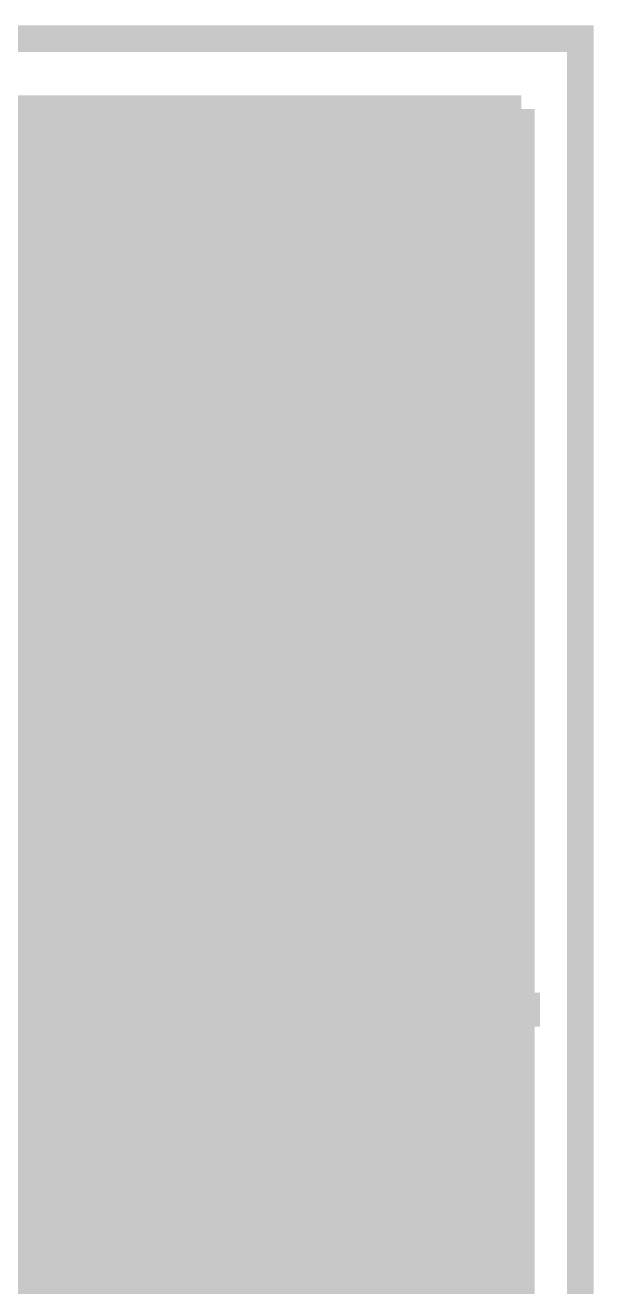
# Model space of a CAD drawing. Extents: x -7 to 100, y -42 to 30.
# Drawn here: x 94.75 to 100.13, y 18.21 to 30.13 of the extents above; entities that cross this region are included whole.
import ezdxf

# ---------------------------------------------------------------- set-up
doc = ezdxf.new("R2010")
doc.units = 0
doc.header["$MEASUREMENT"] = 0
doc.layers.get('0').update_dxf_attribs({"linetype": 'CONTINUOUS'})
for name, color, linetype in [('22-315-0_BOT', 7, 'CONTINUOUS'), ('22-315-0_DRD', 7, 'CONTINUOUS'), ('22-315-0_GND', 6, 'CONTINUOUS'), ('22-315-0_IN1', 4, 'CONTINUOUS'), ('22-315-0_SMT', 5, 'CONTINUOUS'), ('22-315-0_SPT', 14, 'CONTINUOUS'), ('22-315-0_SST', 12, 'CONTINUOUS'), ('22-315-0_TOP', 11, 'CONTINUOUS'), ('THRUHOLE_NPT', 8, 'CONTINUOUS')]:
    doc.layers.add(name, color=color, linetype=linetype)

# ---------------------------------------------------------------- blocks, each defined once
blk = doc.blocks.new('ROUND_17')
at = {"const_width": 1.75006}
blk.add_lwpolyline([(-0.87503, 0, 1), (0.87503, 0, 1)], format="xyb", close=True, dxfattribs=at)
blk = doc.blocks.new('ROUND_56')
at = {"const_width": 0.35052}
blk.add_lwpolyline([(-0.17526, 0, 1), (0.17526, 0, 1)], format="xyb", close=True, dxfattribs=at)
blk = doc.blocks.new('ROUND_66')
at = {"const_width": 2.00025}
blk.add_lwpolyline([(-1.000124, 0, 1), (1.000124, 0, 1)], format="xyb", close=True, dxfattribs=at)
blk = doc.blocks.new('ROUND_65')
at = {"const_width": 0.35052}
blk.add_lwpolyline([(-0.17526, 0, 1), (0.17526, 0, 1)], format="xyb", close=True, dxfattribs=at)
blk = doc.blocks.new('RECTANGLE_33')
blk.add_solid([(0.9017, 0.508), (0.9017, -0.508), (-0.9017, 0.508), (-0.9017, -0.508)])

msp = doc.modelspace()

# ---------------------------------------------------------------- linework, layer by layer
at = {"layer": '22-315-0_BOT', "const_width": 0.254}
for points in [[(91.9988, 25.99944, 0.4142136), (95.9993, 21.99894)], [(95.9993, 21.99894, 0.249081), (99.31378, 23.7593)]]:
    msp.add_lwpolyline(points, format="xyb", dxfattribs=at)
for points in [[(99.314, 23.75916), (99.314, 5.9182)], [(99.314, 23.6982), (99.27082, 23.6982)], [(99.187, 23.58136), (99.187, 6.1214)], [(99.314, 23.4696), (99.0981, 23.4696)], [(99.314, 23.241), (98.89744, 23.241)], [(98.9584, 23.30704), (98.9584, 6.43128)], [(99.314, 23.0124), (98.66122, 23.0124)], [(98.7298, 23.07336), (98.7298, 17.0053)], [(98.5012, 22.87778), (98.5012, 17.0053)], [(99.314, 22.7838), (98.37928, 22.7838)], [(98.2726, 22.7076), (98.2726, 17.0053)], [(99.314, 22.5552), (98.03384, 22.5552)], [(98.044, 22.56028), (98.044, 17.0053)], [(97.8154, 22.43328), (97.8154, 17.0053)], [(99.314, 22.3266), (97.58426, 22.3266)], [(97.5868, 22.3266), (97.5868, 17.0053)], [(94.8436, 22.16912), (94.8436, 7.65048)], [(97.1296, 22.1615), (97.1296, 17.0053)], [(97.3582, 22.23516), (97.3582, 17.0053)], [(95.11538, 22.098), (92.64904, 22.098)], [(95.0722, 22.10816), (95.0722, 7.71398)], [(95.3008, 22.0599), (95.3008, 7.76478)], [(96.6724, 22.05482), (96.6724, 7.76986)], [(99.314, 22.098), (96.88322, 22.098)], [(96.901, 22.10054), (96.901, 17.0053)], [(95.5294, 22.02688), (95.5294, 7.80034)], [(95.758, 22.00656), (95.758, 7.82066)], [(95.9866, 21.99894), (95.9866, 7.82828)], [(96.2152, 22.00402), (96.2152, 7.8232)], [(96.4438, 22.02434), (96.4438, 7.80288)], [(99.314, 21.8694), (92.87764, 21.8694)], [(99.314, 21.6408), (93.10624, 21.6408)], [(99.314, 21.4122), (93.33484, 21.4122)], [(99.314, 21.1836), (93.56344, 21.1836)], [(99.314, 20.955), (93.7895, 20.955)], [(99.314, 20.7264), (93.8784, 20.7264)], [(99.314, 20.4978), (93.8784, 20.4978)], [(99.314, 20.2692), (93.8784, 20.2692)], [(99.314, 20.0406), (93.8784, 20.0406)], [(99.314, 19.812), (93.8784, 19.812)], [(99.314, 19.5834), (93.8784, 19.5834)], [(99.314, 19.3548), (93.8784, 19.3548)], [(99.314, 19.1262), (93.8784, 19.1262)], [(99.314, 18.8976), (93.8784, 18.8976)], [(99.314, 18.669), (93.8784, 18.669)], [(99.314, 18.4404), (93.8784, 18.4404)], [(99.314, 18.2118), (93.8784, 18.2118)]]:
    msp.add_lwpolyline(points, dxfattribs=at)
at = {"layer": '22-315-0_DRD', "const_width": 0.254}
for points in [[(0, 0), (-7.00024, 0), (-7.00024, 29.99994), (99.9998, 29.99994), (99.9998, 0), (0, 0)], [(96.6343, 26.63444), (95.3643, 25.36444)], [(96.6343, 25.36444), (95.3643, 26.63444)], [(95.25, 21.463), (93.98, 21.463)], [(95.25, 20.193), (95.25, 21.463)], [(95.25, 20.828), (93.98, 20.828)], [(93.98, 20.193), (95.25, 20.193)]]:
    msp.add_lwpolyline(points, dxfattribs=at)
at = {"layer": '22-315-0_GND', "const_width": 0.254}
msp.add_lwpolyline([(0, 0), (-7.00024, 0), (-7.00024, 29.99994), (99.9998, 29.99994), (99.9998, 0), (0, 0)], dxfattribs=at)
at = {"layer": '22-315-0_IN1', "const_width": 0.254}
for points in [[(99.441, 29.337), (29.1338, 29.337)], [(99.441, 29.3116), (29.1338, 29.3116)], [(94.6912, 29.337), (94.6912, 27.61488)], [(94.9198, 29.337), (94.9198, 27.77744)], [(95.1484, 29.337), (95.1484, 27.89682)], [(95.377, 29.337), (95.377, 27.98318)], [(95.6056, 29.337), (95.6056, 28.0416)], [(95.8342, 29.337), (95.8342, 28.07208)], [(96.0628, 29.337), (96.0628, 28.07716)], [(96.2914, 29.337), (96.2914, 28.05938)], [(96.52, 29.337), (96.52, 28.01366)], [(96.7486, 29.337), (96.7486, 27.94)], [(96.9772, 29.337), (96.9772, 27.83586)], [(97.2058, 29.337), (97.2058, 27.69362)], [(97.4344, 29.337), (97.4344, 27.50566)], [(97.663, 29.337), (97.663, 27.24912)], [(97.8916, 29.337), (97.8916, 26.86558)], [(98.1202, 29.337), (98.1202, 17.0053)], [(98.3488, 29.337), (98.3488, 17.0053)], [(98.5774, 29.337), (98.5774, 17.0053)], [(98.806, 29.337), (98.806, 17.0053)], [(99.0346, 29.337), (99.0346, 0.508)], [(99.2632, 29.337), (99.2632, 0.508)], [(99.441, 29.337), (99.441, 0.508)], [(99.441, 29.083), (29.1338, 29.083)], [(99.441, 28.8544), (29.1338, 28.8544)], [(99.441, 28.6258), (29.1338, 28.6258)], [(99.441, 28.3972), (74.16292, 28.3972)], [(99.441, 28.1686), (74.30008, 28.1686)], [(95.25, 27.94), (74.34072, 27.94)], [(99.441, 27.94), (96.7486, 27.94)], [(94.8182, 27.7114), (77.84846, 27.7114)], [(99.441, 27.7114), (97.1804, 27.7114)], [(99.441, 27.4828), (97.45726, 27.4828)], [(99.441, 27.2542), (97.65792, 27.2542)], [(99.441, 27.0256), (97.81032, 27.0256)], [(99.441, 26.797), (97.92208, 26.797)], [(99.441, 26.5684), (98.00082, 26.5684)], [(99.441, 26.3398), (98.05162, 26.3398)], [(99.441, 26.1112), (98.07702, 26.1112)], [(99.441, 25.8826), (98.07702, 25.8826)], [(99.441, 25.654), (98.05162, 25.654)], [(99.441, 25.4254), (97.99828, 25.4254)], [(99.441, 25.1968), (97.91954, 25.1968)], [(97.8916, 25.1333), (97.8916, 17.0053)], [(99.441, 24.9682), (97.80524, 24.9682)], [(99.441, 24.7396), (97.65538, 24.7396)], [(97.663, 24.74976), (97.663, 17.0053)], [(97.4344, 24.49322), (97.4344, 17.0053)], [(99.441, 24.511), (97.45218, 24.511)], [(94.6912, 24.38146), (94.6912, 21.50364)], [(94.82582, 24.2824), (85.62594, 24.2824)], [(94.9198, 24.22144), (94.9198, 21.43506)], [(99.441, 24.2824), (97.17532, 24.2824)], [(97.2058, 24.30272), (97.2058, 17.0053)], [(95.1484, 24.10206), (95.1484, 21.24964)], [(96.9772, 24.16302), (96.9772, 17.0053)], [(95.2627, 24.0538), (85.63864, 24.0538)], [(95.377, 24.01316), (95.377, 5.98424)], [(95.6056, 23.95728), (95.6056, 6.04266)], [(96.52, 23.98522), (96.52, 6.01472)], [(99.441, 24.0538), (96.7359, 24.0538)], [(96.7486, 24.05888), (96.7486, 17.0053)], [(95.8342, 23.92426), (95.8342, 6.07314)], [(96.0628, 23.91918), (96.0628, 6.07822)], [(96.2914, 23.9395), (96.2914, 6.0579)], [(99.441, 23.8252), (85.57006, 23.8252)], [(99.441, 23.5966), (85.38464, 23.5966)], [(99.441, 23.368), (83.85302, 23.368)], [(99.441, 23.1394), (83.85556, 23.1394)], [(99.441, 22.9108), (83.77936, 22.9108)], [(99.441, 22.6822), (83.57108, 22.6822)], [(99.441, 22.4536), (71.85152, 22.4536)], [(99.441, 22.225), (72.00392, 22.225)], [(99.441, 21.9964), (84.74202, 21.9964)], [(99.441, 21.7678), (85.10778, 21.7678)], [(99.441, 21.5392), (85.2297, 21.5392)], [(99.441, 21.3106), (95.09252, 21.3106)], [(99.441, 21.082), (95.24492, 21.082)], [(99.441, 20.8534), (95.29318, 20.8534)], [(99.441, 20.6248), (95.2627, 20.6248)], [(99.441, 20.3962), (95.14078, 20.3962)], [(95.1484, 20.40636), (95.1484, 15.28064)], [(94.6912, 20.15236), (94.6912, 15.53464)], [(99.441, 20.1676), (94.77502, 20.1676)], [(94.9198, 20.22094), (94.9198, 15.46606)], [(99.441, 19.939), (92.83192, 19.939)], [(99.441, 19.7104), (92.88018, 19.7104)], [(99.441, 19.4818), (92.8497, 19.4818)], [(99.441, 19.2532), (92.72778, 19.2532)], [(99.441, 19.0246), (92.36202, 19.0246)], [(99.441, 18.796), (81.70672, 18.796)], [(99.441, 18.5674), (81.66608, 18.5674)], [(99.441, 18.3388), (81.52892, 18.3388)], [(99.441, 18.1102), (57.82818, 18.1102)]]:
    msp.add_lwpolyline(points, dxfattribs=at)
for points in [[(95.9993, 28.0797, 0.4142136), (93.91904, 25.99944)], [(98.07956, 25.99944, 0.4142136), (95.9993, 28.0797)], [(93.91904, 25.99944, 0.4142136), (95.9993, 23.91918)], [(95.9993, 23.91918, 0.4142136), (98.07956, 25.99944)], [(95.29572, 20.828, 0.4142136), (94.615, 21.50872)], [(94.615, 20.14728, 0.4142136), (95.29572, 20.828)]]:
    msp.add_lwpolyline(points, format="xyb", dxfattribs=at)
at = {"layer": '22-315-0_SST', "const_width": 0.1524}
for points in [[(93.218, 20.447), (96.012, 20.447), (96.012, 15.113), (93.218, 15.113), (93.218, 20.447)], [(98.54184, 19.83994), (98.54184, 19.36496), (97.8662, 19.83994), (97.69602, 19.83994), (97.52584, 19.78152), (97.52584, 19.42592), (97.69602, 19.36496)], [(97.52584, 19.00174), (97.52584, 18.76552)], [(98.20402, 18.58772), (98.3742, 18.58772), (98.54184, 18.64614), (98.54184, 18.88236), (98.3742, 18.94332), (97.52584, 18.94332)]]:
    msp.add_lwpolyline(points, dxfattribs=at)
at = {"layer": '22-315-0_TOP', "const_width": 0.254}
for points in [[(91.9988, 25.99944, 0.4142136), (95.9993, 21.99894)], [(95.9993, 21.99894, 0.0395339), (96.62896, 22.0488)]]:
    msp.add_lwpolyline(points, format="xyb", dxfattribs=at)
at = {"layer": '22-315-0_TOP'}
for points, const_width in [([(94.81312, 22.17928), (94.81312, 20.3454)], 0.254), ([(95.11538, 22.098), (90.18778, 22.098)], 0.254), ([(95.04172, 22.11578), (95.04172, 20.3454)], 0.254), ([(95.27032, 22.06498), (95.27032, 20.3454)], 0.254), ([(96.62922, 22.0472), (96.62922, 20.28698)], 0.254), ([(96.64192, 22.04974), (96.64192, 17.0561)], 0.254), ([(95.49892, 22.02942), (95.49892, 20.3454)], 0.254), ([(95.72752, 22.00656), (95.72752, 20.3454)], 0.254), ([(95.95612, 21.99894), (95.95612, 17.56664)], 0.254), ([(96.18472, 22.00402), (96.18472, 17.34566)], 0.254), ([(96.41332, 22.01926), (96.41332, 17.11706)], 0.254), ([(96.62922, 21.8694), (90.18778, 21.8694)], 0.254), ([(97.50298, 20.74418), (97.08642, 20.74418), (97.08642, 21.76018)], 0.1524), ([(98.94062, 20.91182), (98.8822, 20.74418), (98.5266, 20.74418), (98.46818, 20.91182), (98.46818, 21.59), (98.5266, 21.76018), (98.8822, 21.76018), (98.94062, 21.59)], 0.1524), ([(96.62922, 21.6408), (90.18778, 21.6408)], 0.254), ([(96.62922, 21.4122), (90.18778, 21.4122)], 0.254), ([(96.62922, 21.1836), (90.18778, 21.1836)], 0.254), ([(96.62922, 20.955), (90.18778, 20.955)], 0.254), ([(97.98558, 20.74418), (98.10242, 20.74418), (98.10242, 20.91182), (97.98558, 20.91182), (97.98558, 20.74418)], 0.1524), ([(99.42322, 20.74418), (99.5426, 20.74418), (99.5426, 20.91182), (99.42322, 20.91182), (99.42322, 20.74418)], 0.1524), ([(96.62922, 20.7264), (90.84056, 20.7264)], 0.254), ([(96.62922, 20.4978), (90.84056, 20.4978)], 0.254), ([(95.8977, 20.3454), (93.3323, 20.3454)], 0.254), ([(95.8977, 20.3454), (95.8977, 18.5674)], 0.254), ([(99.441, 20.2692), (95.8977, 20.2692)], 0.254), ([(99.441, 20.28698), (96.62922, 20.28698)], 0.254), ([(96.87052, 20.28698), (96.87052, 17.0561)], 0.254), ([(97.09912, 20.28698), (97.09912, 17.0561)], 0.254), ([(97.32772, 20.28698), (97.32772, 17.0561)], 0.254), ([(97.55632, 20.28698), (97.55632, 17.0561)], 0.254), ([(97.78492, 20.28698), (97.78492, 17.0561)], 0.254), ([(98.01352, 20.28698), (98.01352, 17.0561)], 0.254), ([(98.24212, 20.28698), (98.24212, 17.0561)], 0.254), ([(98.47072, 20.28698), (98.47072, 17.0561)], 0.254), ([(98.69932, 20.28698), (98.69932, 17.0561)], 0.254), ([(98.92792, 20.28698), (98.92792, 17.0561)], 0.254), ([(99.15652, 20.28698), (99.15652, 6.25602)], 0.254), ([(99.38512, 20.28698), (99.38512, 5.89534)], 0.254), ([(99.441, 20.28698), (99.441, 5.79374)], 0.254), ([(99.441, 20.0406), (95.8977, 20.0406)], 0.254), ([(99.441, 19.812), (95.8977, 19.812)], 0.254), ([(99.441, 19.5834), (95.8977, 19.5834)], 0.254), ([(95.8977, 19.4564), (94.615, 19.4564)], 0.254), ([(99.441, 19.3548), (95.8977, 19.3548)], 0.254), ([(99.441, 19.1262), (95.8977, 19.1262)], 0.254), ([(99.441, 18.8976), (95.8977, 18.8976)], 0.254), ([(99.441, 18.669), (95.8977, 18.669)], 0.254), ([(95.8977, 18.5674), (93.3323, 18.5674)], 0.254), ([(94.81312, 18.5674), (94.81312, 17.6784)], 0.254), ([(95.04172, 18.5674), (95.04172, 17.6784)], 0.254), ([(95.27032, 18.5674), (95.27032, 17.6784)], 0.254), ([(95.49892, 18.5674), (95.49892, 17.6784)], 0.254), ([(95.72752, 18.5674), (95.72752, 17.66824)], 0.254), ([(99.441, 18.4404), (91.33586, 18.4404)], 0.254), ([(99.441, 18.2118), (91.56446, 18.2118)], 0.254)]:
    msp.add_lwpolyline(points, dxfattribs=dict(at, const_width=const_width))

# ---------------------------------------------------------------- block references
at = {"layer": '22-315-0_BOT'}
for name, p in [('ROUND_17', (95.9993, 25.99944)), ('ROUND_56', (94.615, 20.828))]:
    msp.add_blockref(name, p, dxfattribs=at)
at = {"layer": '22-315-0_GND'}
msp.add_blockref('ROUND_66', (95.9993, 25.99944), dxfattribs=at)
at = {"layer": '22-315-0_IN1'}
for name, p in [('ROUND_17', (95.9993, 25.99944)), ('ROUND_65', (94.615, 20.828))]:
    msp.add_blockref(name, p, dxfattribs=at)
at = {"layer": '22-315-0_SMT'}
msp.add_blockref('RECTANGLE_33', (94.615, 19.4564), dxfattribs=at)
at = {"layer": '22-315-0_SPT'}
msp.add_blockref('RECTANGLE_33', (94.615, 19.4564), dxfattribs=at)
at = {"layer": '22-315-0_TOP'}
for name, p in [('ROUND_17', (95.9993, 25.99944)), ('ROUND_56', (94.615, 20.828)), ('RECTANGLE_33', (94.615, 19.4564))]:
    msp.add_blockref(name, p, dxfattribs=at)
at = {"layer": 'THRUHOLE_NPT'}
msp.add_blockref('ROUND_17', (95.9993, 25.99944), dxfattribs=at)

doc.saveas('drawing.dxf')
